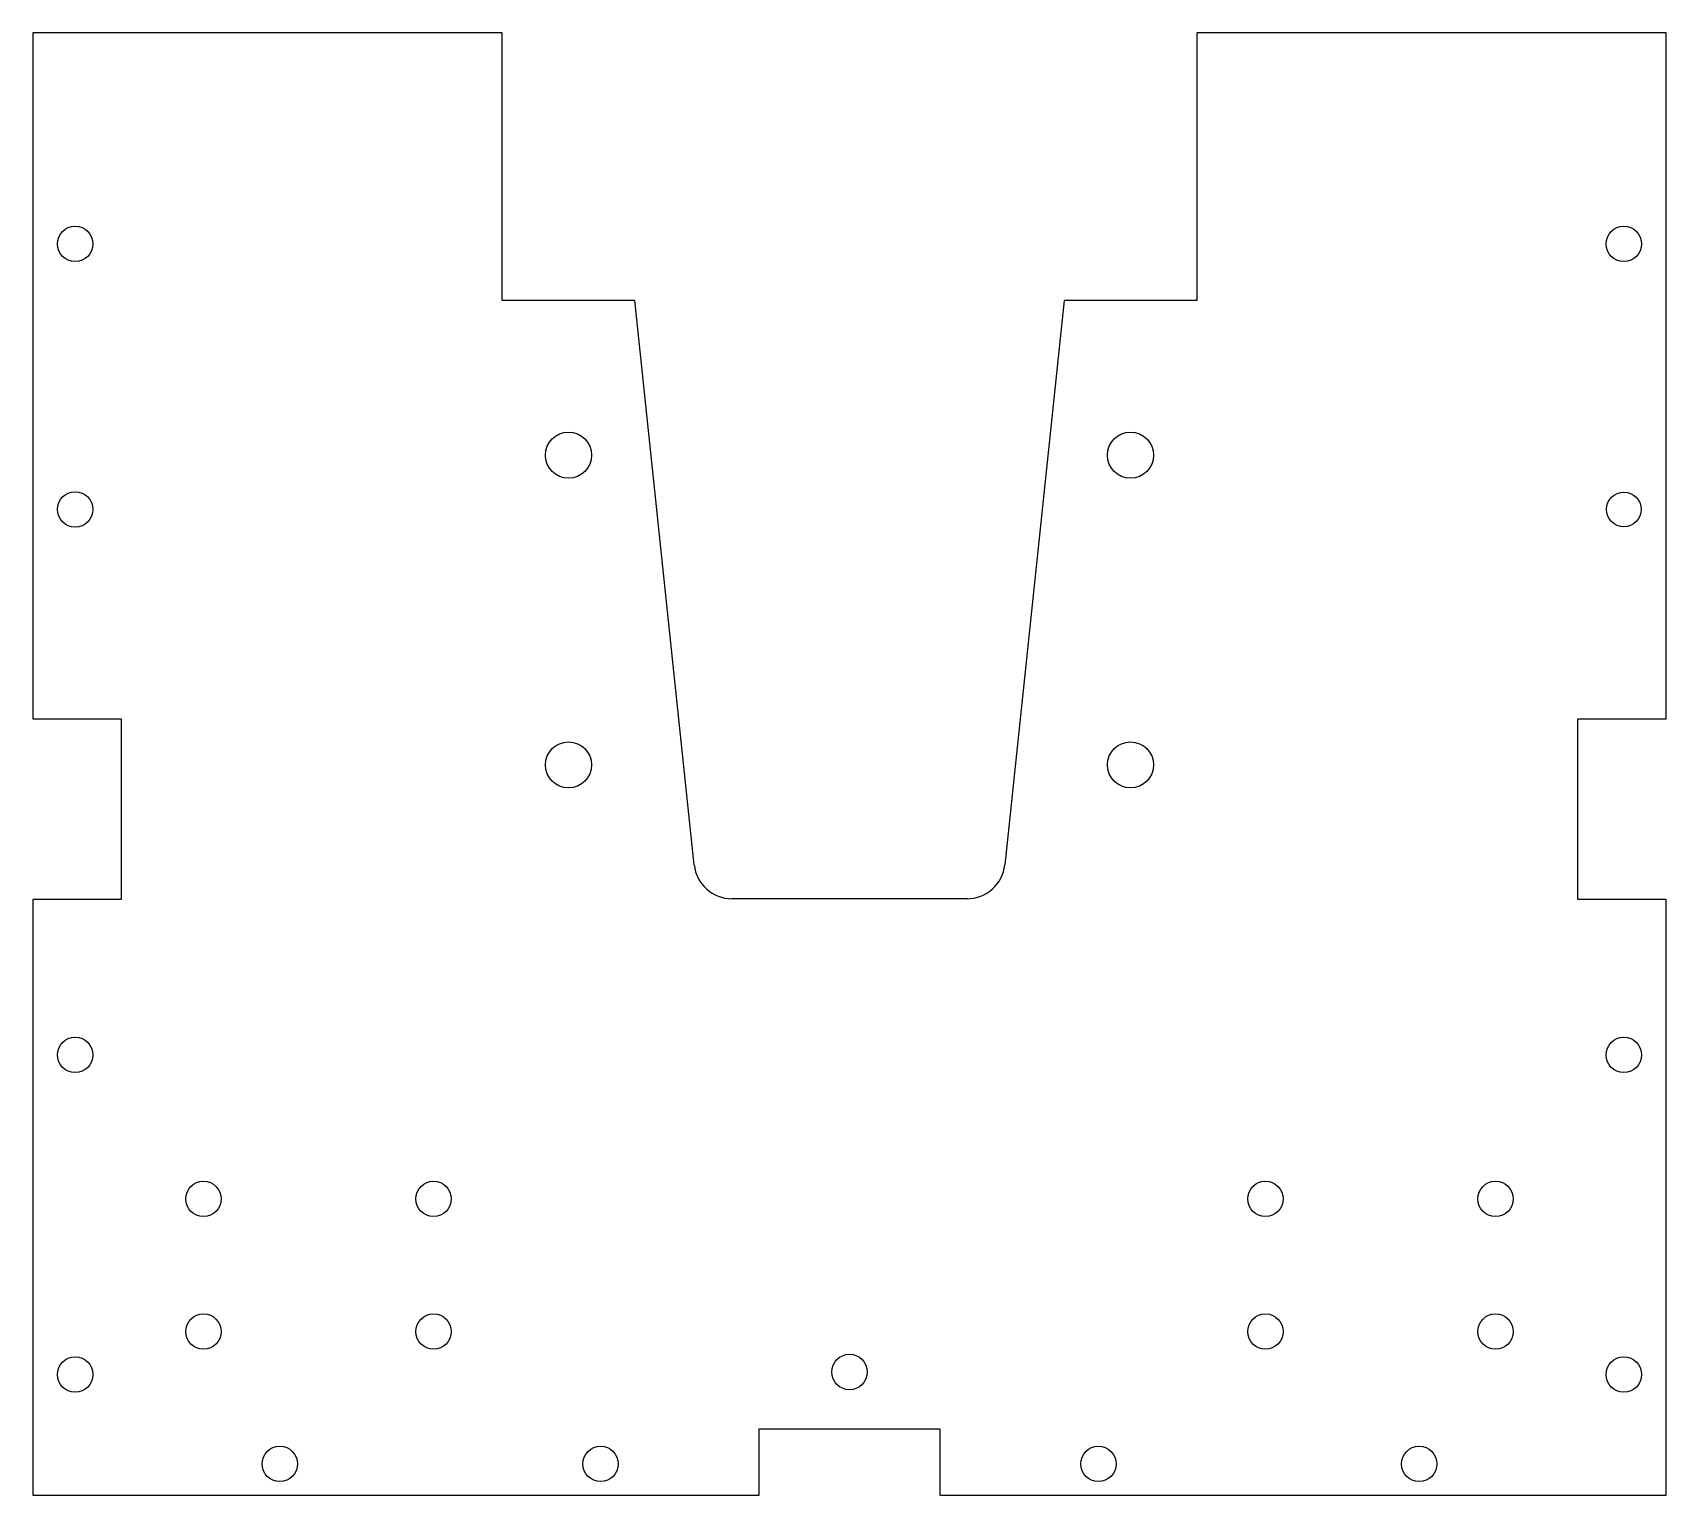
# Model space of a CAD drawing. Header units: inches. Extents: x -8.99 to 0.24, y -2.56 to 5.7.
import ezdxf

# ---------------------------------------------------------------- set-up
doc = ezdxf.new("R2010")
doc.units = ezdxf.units.IN
doc.layers.get('0').update_dxf_attribs({"linetype": 'CONTINUOUS'})

msp = doc.modelspace()

# ---------------------------------------------------------------- linework, layer by layer
for p, q in [((-8.99, 5.7), (-8.99, 1.8225)), ((-6.3375, 5.7), (-8.99, 5.7)), ((-6.3375, 4.1875), (-6.3375, 5.7)), ((0.24, 5.7), (-2.4125, 5.7)), ((-2.4125, 5.7), (-2.4125, 4.1875)), ((0.24, 1.8225), (0.24, 5.7)), ((-5.5875, 4.1875), (-6.3375, 4.1875)), ((-5.2523, 0.9984), (-5.5875, 4.1875)), ((-3.1625, 4.1875), (-3.4977, 0.9984)), ((-2.4125, 4.1875), (-3.1625, 4.1875)), ((-8.99, 1.8225), (-8.49, 1.8225)), ((-8.49, 1.8225), (-8.49, 0.8025)), ((-0.26, 0.8025), (-0.26, 1.8225)), ((-0.26, 1.8225), (0.24, 1.8225)), ((-8.49, 0.8025), (-8.99, 0.8025)), ((-8.99, 0.8025), (-8.99, -2.565)), ((-3.7111, 0.8063), (-5.0389, 0.8063)), ((0.24, 0.8025), (-0.26, 0.8025)), ((0.24, -2.565), (0.24, 0.8025)), ((-4.885, -2.565), (-4.885, -2.19)), ((-4.885, -2.19), (-3.865, -2.19)), ((-3.865, -2.19), (-3.865, -2.565)), ((-8.99, -2.565), (-4.885, -2.565)), ((-3.865, -2.565), (0.24, -2.565))]:
    msp.add_line(p, q)
for centre, radius in [((-8.75, 4.5062), 0.1), ((0, 4.5062), 0.1), ((-5.9625, 3.3125), 0.13), ((-2.7875, 3.3125), 0.13), ((-8.75, 3.0062), 0.1), ((0, 3.0062), 0.098), ((-5.9625, 1.5625), 0.13), ((-2.7875, 1.5625), 0.13), ((-8.75, -0.0763), 0.1), ((0, -0.0763), 0.1), ((-8.025, -0.89), 0.1), ((-6.725, -0.89), 0.1), ((-2.025, -0.89), 0.1), ((-0.725, -0.89), 0.1), ((-8.025, -1.64), 0.1), ((-6.725, -1.64), 0.1), ((-2.025, -1.64), 0.1), ((-0.725, -1.64), 0.1), ((-8.75, -1.8825), 0.1), ((-4.375, -1.8681), 0.1), ((0, -1.8825), 0.1), ((-7.5938, -2.3875), 0.1), ((-5.7812, -2.3875), 0.1), ((-2.9688, -2.3875), 0.1), ((-1.1562, -2.3875), 0.1)]:
    msp.add_circle(centre, radius)
for centre, start, end in [((-5.0389, 1.0209), 186, 270), ((-3.7111, 1.0209), 270, 354)]:
    msp.add_arc(centre, 0.2146, start, end)

doc.saveas('drawing.dxf')
